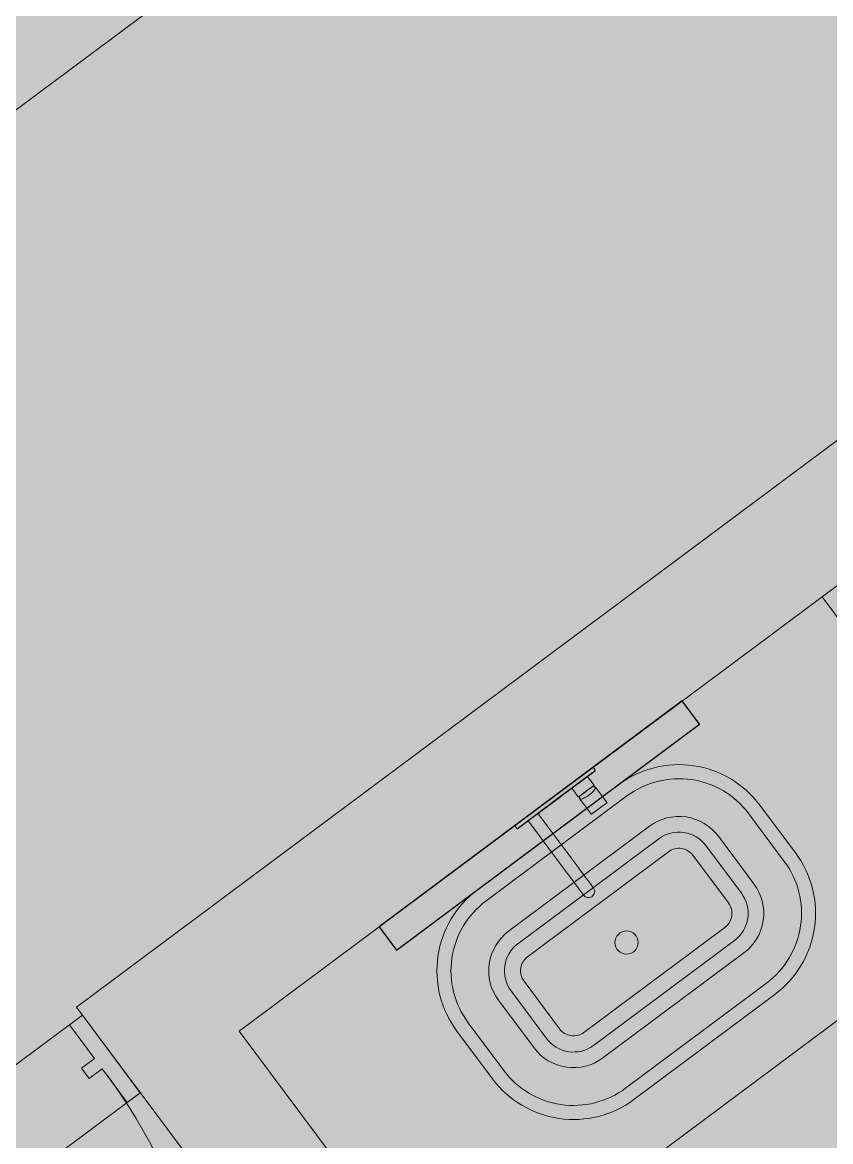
# Model space of a CAD drawing. Header units: metres. Extents: x -466 to 1322, y -1072 to 50.
# Drawn here: x 430.449 to 431.839, y -183.361 to -181.436 of the extents above; entities that cross this region are included whole.
import ezdxf

# ---------------------------------------------------------------- set-up
doc = ezdxf.new("R2010")
doc.units = ezdxf.units.M
for name, pattern in [('B1 P BAJA$0$HIDDEN', [9.525, 6.35, -3.175]), ('CENTER2', [28.575, 19.05, -3.175, 3.175, -3.175]), ('OCULTA2', [0.3, 0.2, -0.1])]:
    doc.linetypes.add(name, pattern=pattern)
for name, color, linetype, lineweight in [('A - Hatch muros', 4, 'Continuous', 0), ('A - MURO BAJO', 2, 'Continuous', 0), ('A - PROY', 250, 'B1 P BAJA$0$HIDDEN', 0), ('A-ACCESORIOS DE BAÑO', 6, 'Continuous', 0), ('A-DOOR', 2, 'Continuous', 9), ('A-EJES', 61, 'CENTER2', 0), ('A-Fixt', 122, 'Continuous', 5), ('A-MURO INT', 4, 'Continuous', 0)]:
    doc.layers.add(name, color=color, linetype=linetype, lineweight=lineweight)
for name, color, linetype in [('A-MIRROR', 8, 'Continuous'), ('A-PUERTA', 2, 'Continuous'), ('Poligono Fisico', 3, 'Continuous')]:
    doc.layers.add(name, color=color, linetype=linetype)
doc.layers.add('Hatch Interior', color=7, linetype='Continuous', lineweight=0, true_color=0xaf6350)

# ---------------------------------------------------------------- blocks, each defined once
blk = doc.blocks.new('JVAS_Puerta - 0_90 X 2_10-V18-Planta Baja')
at = {"color": 0}
for p, q in [((-0.425, -0.0425), (-0.425, -0.9025)), ((-0.374, -0.0425), (-0.425, -0.0425)), ((-0.374, -0.9025), (-0.374, -0.0425)), ((-0.425, -0.9025), (-0.374, -0.9025))]:
    blk.add_line(p, q, dxfattribs=at)
at = {"layer": 'A - PROY', "color": 18, "linetype": 'Continuous', "ltscale": 100, "true_color": 0x000000}
blk.add_arc((-0.425, -0.0525), 0.85, 273.4398, 0, dxfattribs=at)
at = {"layer": 'A-DOOR', "color": 253, "linetype": 'Continuous', "ltscale": 100}
for p, q in [((-0.45, 0.0425), (0.45, 0.0425)), ((-0.374, -0.1075), (0.45, -0.1075))]:
    blk.add_line(p, q, dxfattribs=at)
at = {"layer": 'A-DOOR'}
for p, q in [((-0.425, 0.0425), (-0.45, 0.0425)), ((-0.45, 0.0425), (-0.45, -0.1075)), ((-0.425, -0.0225), (-0.425, 0.0425)), ((0.45, 0.0425), (0.425, 0.0425)), ((0.425, 0.0425), (0.425, -0.0225)), ((0.45, -0.1075), (0.45, 0.0425)), ((-0.4, -0.0225), (-0.425, -0.0225)), ((-0.4, -0.0425), (-0.4, -0.0225)), ((0.425, -0.0225), (0.4, -0.0225)), ((0.4, -0.0225), (0.4, -0.0425)), ((-0.425, -0.1075), (-0.425, -0.0425)), ((-0.425, -0.0425), (-0.4, -0.0425)), ((0.4, -0.0425), (0.425, -0.0425)), ((0.425, -0.0425), (0.425, -0.1075)), ((-0.45, -0.1075), (-0.425, -0.1075)), ((0.425, -0.1075), (0.45, -0.1075))]:
    blk.add_line(p, q, dxfattribs=at)
blk = doc.blocks.new('monomando powder room')
at = {"layer": 'A-ACCESORIOS DE BAÑO'}
for p, q in [((-98.7727, -159.2227), (-98.7727, -159.2225)), ((-98.7667, -159.2225), (-98.7727, -159.2225)), ((-98.7727, -159.2225), (-98.7667, -159.2225)), ((-98.7727, -159.2233), (-98.7727, -159.2227)), ((-98.7727, -159.2243), (-98.7727, -159.2233)), ((-98.7727, -159.2255), (-98.7727, -159.2243)), ((-98.7727, -159.227), (-98.7727, -159.2255)), ((-98.7727, -159.2285), (-98.7727, -159.227)), ((-98.7727, -159.3065), (-98.7727, -159.2285)), ((-98.766, -159.2228), (-98.7667, -159.2225)), ((-98.766, -159.223), (-98.766, -159.2228)), ((-98.7657, -159.2235), (-98.766, -159.2228)), ((-98.766, -159.2236), (-98.766, -159.223)), ((-98.766, -159.2245), (-98.766, -159.2236)), ((-98.766, -159.2257), (-98.766, -159.2245)), ((-98.766, -159.227), (-98.766, -159.2257)), ((-98.766, -159.2285), (-98.766, -159.227)), ((-98.766, -159.3065), (-98.766, -159.2285)), ((-98.7657, -159.2237), (-98.7657, -159.2235)), ((-98.7657, -159.2242), (-98.7657, -159.2237)), ((-98.7657, -159.225), (-98.7657, -159.2242)), ((-98.7657, -159.226), (-98.7657, -159.225)), ((-98.7657, -159.2272), (-98.7657, -159.226)), ((-98.7657, -159.2285), (-98.7657, -159.2272)), ((-98.7657, -159.2295), (-98.7657, -159.2285)), ((-98.7657, -159.2395), (-98.7657, -159.2285)), ((-98.7657, -159.2322), (-98.7657, -159.2295)), ((-98.7657, -159.2309), (-98.7657, -159.2299)), ((-98.7657, -159.2335), (-98.7657, -159.2309)), ((-98.7657, -159.2367), (-98.7657, -159.2322)), ((-98.7657, -159.2377), (-98.7657, -159.2335)), ((-98.7657, -159.2426), (-98.7657, -159.2367)), ((-98.7657, -159.2395), (-98.7657, -159.2377)), ((-98.7657, -159.2396), (-98.7657, -159.239)), ((-98.7657, -159.2395), (-98.7657, -159.239)), ((-98.7473, -159.2395), (-98.7657, -159.2395)), ((-98.7657, -159.2395), (-98.7473, -159.2395)), ((-98.7657, -159.2413), (-98.7657, -159.2396)), ((-98.7657, -159.2441), (-98.7657, -159.2413)), ((-98.7657, -159.2493), (-98.7657, -159.2426)), ((-98.7657, -159.2477), (-98.7657, -159.2441)), ((-98.7657, -159.2519), (-98.7657, -159.2477)), ((-98.7657, -159.2565), (-98.7657, -159.2493)), ((-98.7657, -159.2565), (-98.7657, -159.2519)), ((-98.7657, -159.261), (-98.7657, -159.2565)), ((-98.7657, -159.2637), (-98.7657, -159.2565)), ((-98.7469, -159.2397), (-98.7473, -159.2395)), ((-98.7467, -159.2402), (-98.7469, -159.2397)), ((-98.7469, -159.2403), (-98.7469, -159.2397)), ((-98.7469, -159.242), (-98.7469, -159.2403)), ((-98.7469, -159.2446), (-98.7469, -159.242)), ((-98.7469, -159.2481), (-98.7469, -159.2446)), ((-98.7469, -159.2522), (-98.7469, -159.2481)), ((-98.7469, -159.2565), (-98.7469, -159.2522)), ((-98.7469, -159.2608), (-98.7469, -159.2565)), ((-98.7467, -159.2405), (-98.7467, -159.2402)), ((-98.7427, -159.2405), (-98.7467, -159.2405)), ((-98.7467, -159.2411), (-98.7467, -159.2405)), ((-98.7467, -159.2405), (-98.7427, -159.2405)), ((-98.7467, -159.2426), (-98.7467, -159.2411)), ((-98.7467, -159.2452), (-98.7467, -159.2426)), ((-98.7467, -159.2485), (-98.7467, -159.2452)), ((-98.7467, -159.2523), (-98.7467, -159.2485)), ((-98.7467, -159.2565), (-98.7467, -159.2523)), ((-98.7467, -159.2606), (-98.7467, -159.2565)), ((-98.7286, -159.2395), (-98.7427, -159.2395)), ((-98.7427, -159.2401), (-98.7427, -159.2395)), ((-98.7416, -159.2401), (-98.7427, -159.2395)), ((-98.7427, -159.2395), (-98.7286, -159.2395)), ((-98.7427, -159.2405), (-98.7427, -159.2401)), ((-98.7413, -159.2406), (-98.7427, -159.2405)), ((-98.7407, -159.2417), (-98.7416, -159.2401)), ((-98.7398, -159.2445), (-98.7407, -159.2417)), ((-98.7392, -159.248), (-98.7398, -159.2445)), ((-98.7388, -159.2521), (-98.7392, -159.248)), ((-98.7387, -159.2565), (-98.7388, -159.2521)), ((-98.7388, -159.2608), (-98.7387, -159.2565)), ((-98.7286, -159.2395), (-98.7122, -159.2395)), ((-98.7122, -159.2395), (-98.7286, -159.2395)), ((-98.7103, -159.2395), (-98.7122, -159.2395)), ((-98.7122, -159.2395), (-98.7103, -159.2395)), ((-98.7099, -159.2398), (-98.7103, -159.2395)), ((-98.7097, -159.2403), (-98.7099, -159.2398)), ((-98.7097, -159.2565), (-98.7097, -159.2403)), ((-98.7097, -159.2727), (-98.7097, -159.2565)), ((-98.7657, -159.2652), (-98.7657, -159.261)), ((-98.7657, -159.2704), (-98.7657, -159.2637)), ((-98.7657, -159.2689), (-98.7657, -159.2652)), ((-98.7657, -159.2717), (-98.7657, -159.2689)), ((-98.7657, -159.2763), (-98.7657, -159.2704)), ((-98.7657, -159.2734), (-98.7657, -159.2717)), ((-98.7657, -159.274), (-98.7657, -159.2734)), ((-98.7473, -159.2735), (-98.7657, -159.2735)), ((-98.7657, -159.3065), (-98.7657, -159.2735)), ((-98.7657, -159.2753), (-98.7657, -159.2735)), ((-98.7657, -159.2735), (-98.7473, -159.2735)), ((-98.7657, -159.274), (-98.7657, -159.2735)), ((-98.7657, -159.2795), (-98.7657, -159.2753)), ((-98.7473, -159.2735), (-98.7469, -159.2732)), ((-98.7469, -159.2648), (-98.7469, -159.2608)), ((-98.7469, -159.2683), (-98.7469, -159.2648)), ((-98.7469, -159.271), (-98.7469, -159.2683)), ((-98.7469, -159.2726), (-98.7469, -159.271)), ((-98.7469, -159.2732), (-98.7469, -159.2726)), ((-98.7469, -159.2732), (-98.7467, -159.2727)), ((-98.7467, -159.2644), (-98.7467, -159.2606)), ((-98.7467, -159.2677), (-98.7467, -159.2644)), ((-98.7467, -159.2703), (-98.7467, -159.2677)), ((-98.7467, -159.2719), (-98.7467, -159.2703)), ((-98.7467, -159.2725), (-98.7467, -159.2719)), ((-98.7467, -159.2727), (-98.7467, -159.2725)), ((-98.7467, -159.2725), (-98.7427, -159.2725)), ((-98.7427, -159.2725), (-98.7467, -159.2725)), ((-98.7427, -159.2725), (-98.7413, -159.2723)), ((-98.7427, -159.2728), (-98.7427, -159.2725)), ((-98.7427, -159.2735), (-98.7416, -159.2728)), ((-98.7427, -159.2735), (-98.7427, -159.2728)), ((-98.7427, -159.2735), (-98.7286, -159.2735)), ((-98.7286, -159.2735), (-98.7427, -159.2735)), ((-98.7416, -159.2728), (-98.7407, -159.2712)), ((-98.7407, -159.2712), (-98.7398, -159.2684)), ((-98.7398, -159.2684), (-98.7392, -159.2649)), ((-98.7392, -159.2649), (-98.7388, -159.2608)), ((-98.7256, -159.2735), (-98.7286, -159.2735)), ((-98.7286, -159.2735), (-98.7256, -159.2735)), ((-98.7256, -159.2735), (-98.7122, -159.2735)), ((-98.7122, -159.2735), (-98.7256, -159.2735)), ((-98.7122, -159.2735), (-98.7103, -159.2735)), ((-98.7103, -159.2735), (-98.7122, -159.2735)), ((-98.7103, -159.2735), (-98.7099, -159.2731)), ((-98.7099, -159.2731), (-98.7097, -159.2727)), ((-98.7657, -159.2808), (-98.7657, -159.2763)), ((-98.7657, -159.2821), (-98.7657, -159.2795)), ((-98.7657, -159.2835), (-98.7657, -159.2808)), ((-98.7657, -159.2831), (-98.7657, -159.2821)), ((-98.7657, -159.2845), (-98.7657, -159.2835)), ((-98.7727, -159.3845), (-98.7727, -159.3065)), ((-98.7727, -159.3845), (-98.7727, -159.3065)), ((-98.766, -159.3845), (-98.766, -159.3065)), ((-98.766, -159.3845), (-98.766, -159.3065)), ((-98.7657, -159.343), (-98.7657, -159.3065)), ((-98.7657, -159.3295), (-98.7657, -159.3285)), ((-98.7657, -159.3322), (-98.7657, -159.3295)), ((-98.7657, -159.3309), (-98.7657, -159.3299)), ((-98.7657, -159.3335), (-98.7657, -159.3309)), ((-98.7657, -159.3367), (-98.7657, -159.3322)), ((-98.7657, -159.3377), (-98.7657, -159.3335)), ((-98.7657, -159.3426), (-98.7657, -159.3367)), ((-98.7657, -159.343), (-98.7657, -159.3377)), ((-98.7657, -159.3411), (-98.7657, -159.3405)), ((-98.7657, -159.3426), (-98.7657, -159.3411)), ((-98.7657, -159.3424), (-98.7657, -159.3419)), ((-98.7657, -159.343), (-98.7657, -159.3424)), ((-98.7657, -159.3493), (-98.7657, -159.3426)), ((-98.7657, -159.3452), (-98.7657, -159.3426)), ((-98.7653, -159.3443), (-98.7657, -159.343)), ((-98.7657, -159.3485), (-98.7657, -159.3452)), ((-98.7657, -159.3524), (-98.7657, -159.3485)), ((-98.7657, -159.3565), (-98.7657, -159.3493)), ((-98.7657, -159.3565), (-98.7657, -159.3524)), ((-98.7645, -159.3453), (-98.7653, -159.3443)), ((-98.7635, -159.3458), (-98.7645, -159.3453)), ((-98.7627, -159.346), (-98.7635, -159.3458)), ((-98.7622, -159.346), (-98.7627, -159.346)), ((-98.7627, -159.346), (-98.7622, -159.346)), ((-98.6502, -159.346), (-98.7622, -159.346)), ((-98.7622, -159.346), (-98.6502, -159.346)), ((-98.6459, -159.346), (-98.6502, -159.346)), ((-98.6502, -159.346), (-98.6459, -159.346)), ((-98.6459, -159.346), (-98.6416, -159.346)), ((-98.6416, -159.346), (-98.6459, -159.346)), ((-98.6416, -159.346), (-98.6375, -159.346)), ((-98.6375, -159.346), (-98.6416, -159.346)), ((-98.6337, -159.346), (-98.6375, -159.346)), ((-98.6375, -159.346), (-98.6337, -159.346)), ((-98.6301, -159.346), (-98.6337, -159.346)), ((-98.6337, -159.346), (-98.6301, -159.346)), ((-98.6268, -159.346), (-98.6301, -159.346)), ((-98.6301, -159.346), (-98.6268, -159.346)), ((-98.624, -159.346), (-98.6268, -159.346)), ((-98.6268, -159.346), (-98.624, -159.346)), ((-98.624, -159.346), (-98.6216, -159.346)), ((-98.6216, -159.346), (-98.624, -159.346)), ((-98.6216, -159.346), (-98.6197, -159.346)), ((-98.6197, -159.346), (-98.6216, -159.346)), ((-98.6055, -159.346), (-98.6197, -159.346)), ((-98.6197, -159.346), (-98.6055, -159.346)), ((-98.603, -159.3464), (-98.6055, -159.346)), ((-98.6006, -159.3474), (-98.603, -159.3464)), ((-98.5986, -159.3491), (-98.6006, -159.3474)), ((-98.597, -159.3513), (-98.5986, -159.3491)), ((-98.596, -159.3538), (-98.597, -159.3513)), ((-98.7657, -159.3606), (-98.7657, -159.3565)), ((-98.7657, -159.3637), (-98.7657, -159.3565)), ((-98.7657, -159.3645), (-98.7657, -159.3606)), ((-98.7657, -159.3704), (-98.7657, -159.3637)), ((-98.7657, -159.3678), (-98.7657, -159.3645)), ((-98.7657, -159.3704), (-98.7657, -159.3678)), ((-98.7657, -159.37), (-98.7653, -159.3687)), ((-98.7657, -159.3845), (-98.7657, -159.37)), ((-98.7657, -159.3845), (-98.7657, -159.37)), ((-98.7657, -159.3753), (-98.7657, -159.37)), ((-98.7657, -159.3706), (-98.7657, -159.37)), ((-98.7657, -159.3763), (-98.7657, -159.3704)), ((-98.7657, -159.3719), (-98.7657, -159.3704)), ((-98.7657, -159.3711), (-98.7657, -159.3706)), ((-98.7657, -159.3725), (-98.7657, -159.3719)), ((-98.7653, -159.3687), (-98.7645, -159.3677)), ((-98.7645, -159.3677), (-98.7635, -159.3672)), ((-98.7635, -159.3672), (-98.7627, -159.367)), ((-98.7627, -159.367), (-98.7622, -159.367)), ((-98.7622, -159.367), (-98.7627, -159.367)), ((-98.6502, -159.367), (-98.7622, -159.367)), ((-98.7622, -159.367), (-98.6502, -159.367)), ((-98.6459, -159.367), (-98.6502, -159.367)), ((-98.6502, -159.367), (-98.6459, -159.367)), ((-98.6416, -159.367), (-98.6459, -159.367)), ((-98.6459, -159.367), (-98.6416, -159.367)), ((-98.6375, -159.367), (-98.6416, -159.367)), ((-98.6416, -159.367), (-98.6375, -159.367)), ((-98.6375, -159.367), (-98.6337, -159.367)), ((-98.6337, -159.367), (-98.6375, -159.367)), ((-98.6337, -159.367), (-98.6301, -159.367)), ((-98.6301, -159.367), (-98.6337, -159.367)), ((-98.6268, -159.367), (-98.6301, -159.367)), ((-98.6301, -159.367), (-98.6268, -159.367)), ((-98.624, -159.367), (-98.6268, -159.367)), ((-98.6268, -159.367), (-98.624, -159.367)), ((-98.624, -159.367), (-98.6216, -159.367)), ((-98.6216, -159.367), (-98.624, -159.367)), ((-98.6216, -159.367), (-98.6197, -159.367)), ((-98.6197, -159.367), (-98.6216, -159.367)), ((-98.6197, -159.367), (-98.6055, -159.367)), ((-98.6055, -159.367), (-98.6197, -159.367)), ((-98.6055, -159.367), (-98.603, -159.3666)), ((-98.603, -159.3666), (-98.6006, -159.3656)), ((-98.6006, -159.3656), (-98.5986, -159.3639)), ((-98.5986, -159.3639), (-98.597, -159.3617)), ((-98.597, -159.3617), (-98.596, -159.3592)), ((-98.5957, -159.3565), (-98.596, -159.3538)), ((-98.5957, -159.3565), (-98.596, -159.3538)), ((-98.596, -159.3592), (-98.5957, -159.3565)), ((-98.596, -159.3592), (-98.5957, -159.3565)), ((-98.7727, -159.386), (-98.7727, -159.3845)), ((-98.7727, -159.3875), (-98.7727, -159.386)), ((-98.7727, -159.3887), (-98.7727, -159.3875)), ((-98.7727, -159.3897), (-98.7727, -159.3887)), ((-98.7727, -159.3903), (-98.7727, -159.3897)), ((-98.7727, -159.3905), (-98.7727, -159.3903)), ((-98.7727, -159.3905), (-98.7667, -159.3905)), ((-98.7667, -159.3905), (-98.7727, -159.3905)), ((-98.7667, -159.3905), (-98.766, -159.3902)), ((-98.766, -159.386), (-98.766, -159.3845)), ((-98.766, -159.3873), (-98.766, -159.386)), ((-98.766, -159.3885), (-98.766, -159.3873)), ((-98.766, -159.3894), (-98.766, -159.3885)), ((-98.766, -159.39), (-98.766, -159.3894)), ((-98.766, -159.3902), (-98.7657, -159.3895)), ((-98.766, -159.3902), (-98.766, -159.39)), ((-98.7657, -159.3795), (-98.7657, -159.3753)), ((-98.7657, -159.3808), (-98.7657, -159.3763)), ((-98.7657, -159.3821), (-98.7657, -159.3795)), ((-98.7657, -159.3835), (-98.7657, -159.3808)), ((-98.7657, -159.3831), (-98.7657, -159.3821)), ((-98.7657, -159.3845), (-98.7657, -159.3835)), ((-98.7657, -159.3858), (-98.7657, -159.3845)), ((-98.7657, -159.387), (-98.7657, -159.3858)), ((-98.7657, -159.388), (-98.7657, -159.387)), ((-98.7657, -159.3888), (-98.7657, -159.388)), ((-98.7657, -159.3893), (-98.7657, -159.3888)), ((-98.7657, -159.3895), (-98.7657, -159.3893))]:
    blk.add_line(p, q, dxfattribs=at)

msp = doc.modelspace()

# ---------------------------------------------------------------- hatches: boundary and pattern name
at = {"layer": 'A - Hatch muros', "transparency": 33554687}
h = msp.add_hatch(color=256, dxfattribs=at)
h.dxf.hatch_style = 1
h.paths.add_polyline_path([(420.6654, -194.9835), (419.3411, -195.9678), (418.2667, -194.5262), (416.6631, -195.7215), (417.7382, -197.1638), (413.4672, -200.3473), (408.2908, -197.8447), (446.0819, -169.6766), (446.5002, -170.2378), (446.3399, -170.3573), (446.041, -169.9565), (408.6746, -197.8081), (413.445, -200.1144), (417.4583, -197.123), (416.3826, -195.6798), (418.3068, -194.2454), (419.3826, -195.6887), (420.5452, -194.8222), (421.0663, -194.4337), (418.8551, -191.4671), (419.0155, -191.3476), (421.3462, -194.4746), (420.6647, -194.9825)])
at = {"layer": 'A-MURO INT', "transparency": 33554687}
h = msp.add_hatch(color=256, dxfattribs=at)
h.dxf.hatch_style = 1
h.paths.add_polyline_path([(433.3874, -181.2589), (435.7928, -179.466), (436.3904, -180.2678), (436.5507, -180.1483), (435.8336, -179.1861), (430.5418, -183.1304), (430.9004, -183.6115), (431.259, -184.0926), (431.4193, -183.973), (431.0608, -183.492), (430.8217, -183.1713), (433.2271, -181.3784), (434.3028, -182.8216), (431.7371, -184.734), (431.8566, -184.8943), (434.4223, -182.982), (436.3944, -185.6278), (436.3946, -185.628), (436.3703, -185.6461), (435.9936, -185.9266), (436.1131, -186.087), (436.514, -185.7882), (437.8287, -187.5521), (437.9891, -187.4326), (436.6743, -185.6687), (437.0752, -185.3699), (436.9557, -185.2095), (436.579, -185.4902), (436.5792, -185.4904), (436.5549, -185.5085), (436.3503, -185.234), (436.3049, -185.173), (434.8554, -183.2283), (434.8099, -183.1674), (434.6064, -182.8943), (434.5827, -182.8624), (437.1484, -180.95), (437.0288, -180.7897), (434.4631, -182.7021)])
h.paths.add_polyline_path([(433.6005, -181.1), (433.6011, -181.0996), (433.6085, -181.0941), (433.6278, -181.0797), (433.6278, -181.0797), (433.6225, -181.0837), (433.6092, -181.0936), (433.6005, -181.1)], flags=16)
at = {"layer": 'Hatch Interior', "transparency": 33554687}
h = msp.add_hatch(color=256, dxfattribs=at)
h.dxf.hatch_style = 1
edge = h.paths.add_edge_path()
edge.add_line((417.7382, -197.1638), (419.3856, -199.3747))
edge.add_arc((419.7198, -199.9897), 0.7, 36.6996, 118.5178, ccw=False)
edge.add_line((420.2811, -199.5714), (421.6441, -198.5555))
edge.add_line((421.6441, -198.5555), (425.1105, -200.2313))
edge.add_line((425.1105, -200.2313), (423.8168, -202.9072))
edge.add_line((423.8168, -202.9072), (449.7456, -215.4426))
edge.add_line((449.7456, -215.4426), (452.2266, -210.3109))
edge.add_line((452.2266, -210.3109), (452.8795, -208.9604))
edge.add_line((452.8795, -208.9604), (426.2831, -196.1578))
edge.add_line((426.2831, -196.1578), (424.9683, -194.3939))
edge.add_line((424.9683, -194.3939), (443.8484, -180.3214))
edge.add_line((443.8484, -180.3214), (442.6531, -178.7178))
edge.add_line((442.6531, -178.7178), (449.1895, -173.8458))
edge.add_line((449.1895, -173.8458), (446.0819, -169.6766))
edge.add_line((446.0819, -169.6766), (408.2908, -197.8447))
edge.add_line((408.2908, -197.8447), (413.4672, -200.3473))
edge.add_line((413.4672, -200.3473), (417.7382, -197.1638))

# ---------------------------------------------------------------- linework, layer by layer
at = {"layer": 'A - MURO BAJO', "ltscale": 0.05}
msp.add_lwpolyline([(431.1803, -183.6523), (432.1825, -182.9053), (431.8239, -182.4242)], dxfattribs=at)
at = {"layer": 'A-EJES', "ltscale": 0.1}
msp.add_line((446.3597, -169.5942), (404.6559, -200.6788), dxfattribs=at)
at = {"layer": 'A-Fixt'}
for points in [[(431.7428, -183.1083), (431.5005, -183.289, -0.414214), (431.2572, -183.2535), (431.196, -183.1714, -0.414214), (431.2315, -182.9282), (431.4739, -182.7475, -0.414214), (431.7172, -182.783), (431.7783, -182.865, -0.414214)], [(431.7284, -183.0889), (431.486, -183.2696, -0.414214), (431.2765, -183.239), (431.2154, -183.157, -0.414214), (431.246, -182.9475), (431.4883, -182.7669, -0.414214), (431.6978, -182.7974), (431.759, -182.8794, -0.414214)], [(431.6896, -183.0368), (431.4472, -183.2175, -0.414214), (431.3286, -183.2002), (431.2675, -183.1182, -0.414214), (431.2848, -182.9996), (431.5272, -182.819, -0.414214), (431.6457, -182.8363), (431.7069, -182.9183, -0.414214)], [(431.6735, -183.0153), (431.4311, -183.196, -0.414214), (431.3502, -183.1841), (431.289, -183.1021, -0.414214), (431.3008, -183.0212), (431.5432, -182.8405, -0.414214), (431.6242, -182.8523), (431.6853, -182.9343, -0.414214)], [(431.6569, -182.993), (431.4145, -183.1736, -0.414214), (431.3725, -183.1675), (431.3114, -183.0855, -0.414214), (431.3175, -183.0435), (431.5599, -182.8628, -0.414214), (431.6019, -182.869), (431.663, -182.951, -0.414214)]]:
    msp.add_lwpolyline(points, format="xyb", close=True, dxfattribs=at)
msp.add_circle((431.4878, -183.0191), 0.02, dxfattribs=at)
at = {"layer": 'A-MIRROR'}
msp.add_lwpolyline([(431.0623, -182.992), (431.0921, -183.0321), (431.6133, -182.6436), (431.5834, -182.6035)], close=True, dxfattribs=at)
at = {"layer": 'A-MURO INT'}
msp.add_lwpolyline([(420.6654, -194.9835), (419.3411, -195.9678), (418.2667, -194.5262), (416.6631, -195.7215), (417.7382, -197.1638), (413.4672, -200.3473), (408.2908, -197.8447), (446.0819, -169.6766), (446.5002, -170.2378), (446.3399, -170.3573), (446.041, -169.9565), (408.6746, -197.8081), (413.445, -200.1144), (417.4583, -197.123), (416.3826, -195.6798), (418.3068, -194.2454), (419.3826, -195.6887), (420.5452, -194.8222), (421.0663, -194.4337), (418.8551, -191.4671), (419.0155, -191.3476), (421.3462, -194.4746), (420.6647, -194.9825)], close=True, dxfattribs=at)
msp.add_lwpolyline([(435.8336, -179.1861), (430.5418, -183.1304), (430.9004, -183.6115), (431.259, -184.0926), (431.4193, -183.973), (431.0608, -183.492), (430.8217, -183.1713), (433.2271, -181.3784)], dxfattribs=at)
at = {"layer": 'Poligono Fisico', "color": 5, "linetype": 'OCULTA2', "const_width": 0.125}
msp.add_lwpolyline([(450.8561, -218.239), (409.0603, -197.2712), (450.4645, -166.4099), (465.8133, -205.0581)], close=True, dxfattribs=at)

# ---------------------------------------------------------------- block references
at = {"layer": 'A-Fixt', "rotation": 306.6996102268553}
msp.add_blockref('monomando powder room', (618.1201, -166.7571), dxfattribs=at)
at = {"layer": 'A-PUERTA', "xscale": 1.111111111111195, "yscale": 1.111111111111195, "zscale": 1.111111111111195, "rotation": 36.69961023292782}
msp.add_blockref('JVAS_Puerta - 0_90 X 2_10-V18-Planta Baja', (430.1791, -183.4805), dxfattribs=at)

doc.saveas('drawing.dxf')
